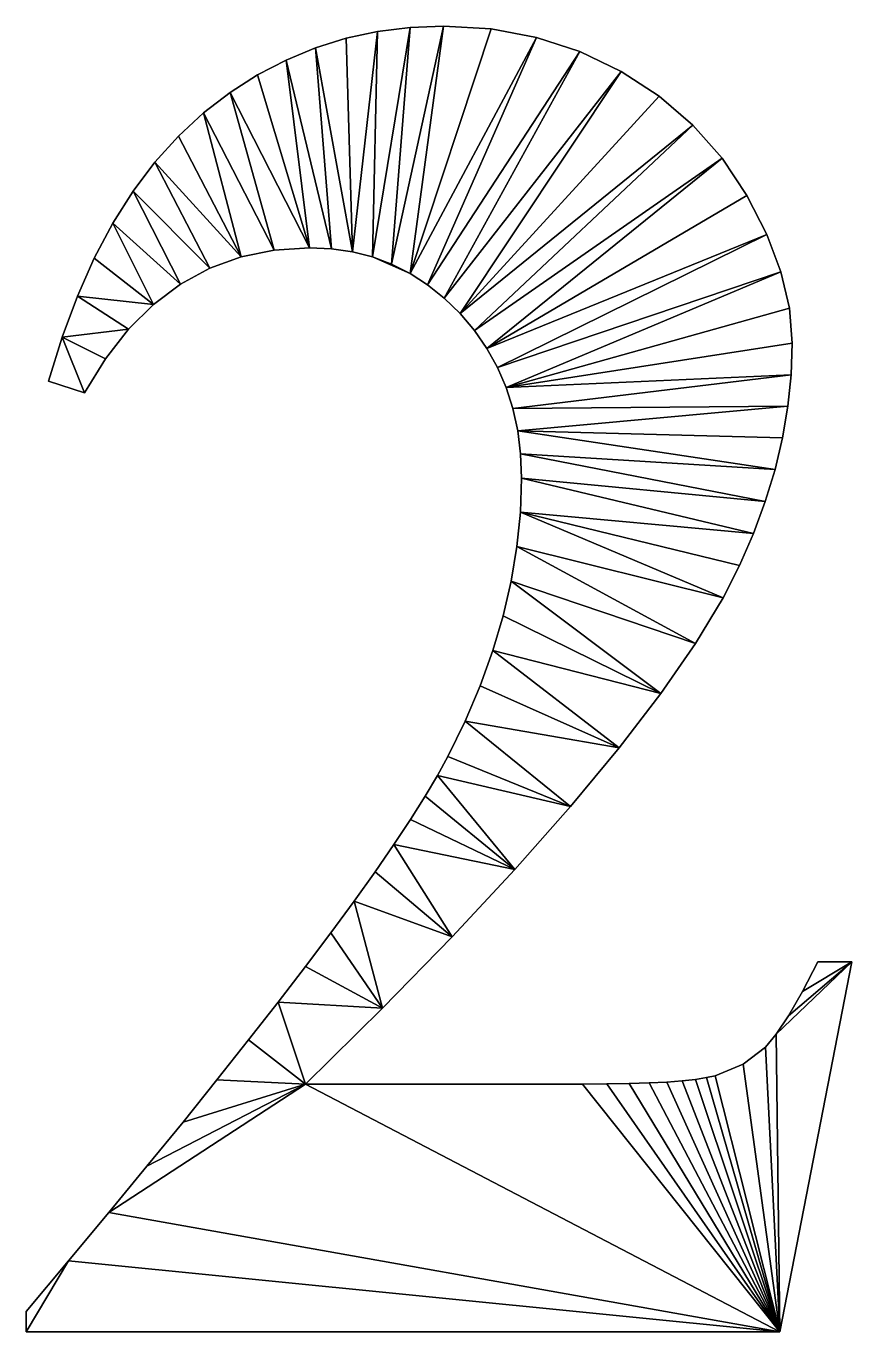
# Model space of a CAD drawing. Header units: metres. Extents: x 0.034 to 0.636, y 0 to 0.952.
import ezdxf

# ---------------------------------------------------------------- set-up
doc = ezdxf.new("R2010")
doc.units = ezdxf.units.M

msp = doc.modelspace()

# ---------------------------------------------------------------- meshes
at = {"layer": 'Armanisoft_0', "linetype": 'CONTINUOUS'}
mesh = msp.add_polyface(dxfattribs=at)
corners = [(0.338664, 0.951982), (0.31425, 0.771694), (0.300851, 0.778427), (0.314239, 0.950993), (0.373359, 0.949916), (0.406512, 0.943718), (0.327025, 0.763465), (0.438124, 0.933389), (0.339178, 0.75374), (0.468195, 0.918928), (0.350707, 0.742519), (0.4959, 0.900876), (0.520418, 0.879774), (0.361224, 0.730168), (0.541748, 0.855623), (0.559891, 0.828422), (0.370339, 0.717054), (0.574371, 0.800147), (0.338664, 0.951982, 0.229421), (0.300851, 0.778427, 0.229421), (0.31425, 0.771694, 0.229421), (0.314239, 0.950993, 0.229421), (0.373359, 0.949916, 0.229421), (0.406512, 0.943718, 0.229421), (0.327025, 0.763465, 0.229421), (0.438124, 0.933389, 0.229421), (0.339178, 0.75374, 0.229421), (0.468195, 0.918928, 0.229421), (0.350707, 0.742519, 0.229421), (0.4959, 0.900876, 0.229421), (0.520418, 0.879774, 0.229421), (0.361224, 0.730168, 0.229421), (0.541748, 0.855623, 0.229421), (0.559891, 0.828422, 0.229421), (0.370339, 0.717054, 0.229421), (0.574371, 0.800147, 0.229421), (0.314239, 0.950993), (0.290543, 0.948028), (0.290543, 0.948028, 0.229421), (0.314239, 0.950993, 0.229421), (0.338664, 0.951982), (0.338664, 0.951982, 0.229421), (0.373359, 0.949916), (0.373359, 0.949916, 0.229421), (0.406512, 0.943718), (0.406512, 0.943718, 0.229421), (0.438124, 0.933389), (0.438124, 0.933389, 0.229421), (0.468195, 0.918928), (0.468195, 0.918928, 0.229421), (0.4959, 0.900876), (0.4959, 0.900876, 0.229421), (0.520418, 0.879774), (0.520418, 0.879774, 0.229421), (0.541748, 0.855623), (0.541748, 0.855623, 0.229421), (0.559891, 0.828422), (0.559891, 0.828422, 0.229421), (0.574371, 0.800147), (0.574371, 0.800147, 0.229421), (0.584714, 0.772776), (0.584714, 0.772776, 0.229421)]
mesh.append_faces([[corners[k] for k in face] for face in [(0, 1, 2), (0, 2, 3), (4, 1, 0), (5, 6, 1), (5, 1, 4), (7, 8, 6), (7, 6, 5), (9, 10, 8), (9, 8, 7), (11, 10, 9), (12, 13, 10), (12, 10, 11), (14, 13, 12), (15, 16, 14), (17, 16, 15), (18, 19, 20), (18, 21, 19), (22, 18, 20), (23, 20, 24), (23, 22, 20), (25, 24, 26), (25, 23, 24), (27, 26, 28), (27, 25, 26), (29, 27, 28), (30, 28, 31), (30, 29, 28), (32, 30, 31), (33, 32, 34), (35, 33, 34), (36, 37, 38, 39), (40, 36, 39, 41), (42, 40, 41, 43), (44, 42, 43, 45), (46, 44, 45, 47), (48, 46, 47, 49), (50, 48, 49, 51), (52, 50, 51, 53), (54, 52, 53, 55), (56, 54, 55, 57), (58, 56, 57, 59), (60, 58, 59, 61)]])
mesh = msp.add_polyface(dxfattribs=at)
corners = [(0.128217, 0.852778), (0.168221, 0.775531), (0.112279, 0.831574), (0.145359, 0.871826), (0.190995, 0.783789), (0.163705, 0.88872), (0.215263, 0.788745), (0.183019, 0.903547), (0.241025, 0.790396), (0.203064, 0.916397), (0.223838, 0.92727), (0.256916, 0.789648), (0.245343, 0.936166), (0.272184, 0.787404), (0.267578, 0.943085), (0.290543, 0.948028), (0.286829, 0.783664), (0.314239, 0.950993), (0.300851, 0.778427), (0.128217, 0.852778, 0.229421), (0.112279, 0.831574, 0.229421), (0.168221, 0.775531, 0.229421), (0.145359, 0.871826, 0.229421), (0.190995, 0.783789, 0.229421), (0.163705, 0.88872, 0.229421), (0.215263, 0.788745, 0.229421), (0.183019, 0.903547, 0.229421), (0.241025, 0.790396, 0.229421), (0.203064, 0.916397, 0.229421), (0.223838, 0.92727, 0.229421), (0.256916, 0.789648, 0.229421), (0.245343, 0.936166, 0.229421), (0.272184, 0.787404, 0.229421), (0.267578, 0.943085, 0.229421), (0.290543, 0.948028, 0.229421), (0.286829, 0.783664, 0.229421), (0.314239, 0.950993, 0.229421), (0.300851, 0.778427, 0.229421), (0.112279, 0.831574), (0.097545, 0.808215), (0.097545, 0.808215, 0.229421), (0.112279, 0.831574, 0.229421), (0.128217, 0.852778), (0.128217, 0.852778, 0.229421), (0.145359, 0.871826), (0.145359, 0.871826, 0.229421), (0.163705, 0.88872), (0.163705, 0.88872, 0.229421), (0.183019, 0.903547), (0.183019, 0.903547, 0.229421), (0.203064, 0.916397), (0.203064, 0.916397, 0.229421), (0.223838, 0.92727), (0.223838, 0.92727, 0.229421), (0.245343, 0.936166), (0.245343, 0.936166, 0.229421), (0.267578, 0.943085), (0.267578, 0.943085, 0.229421), (0.290543, 0.948028), (0.290543, 0.948028, 0.229421)]
mesh.append_faces([[corners[k] for k in face] for face in [(0, 1, 2), (3, 4, 0), (5, 6, 4), (5, 4, 3), (7, 8, 6), (7, 6, 5), (9, 8, 7), (10, 11, 8), (10, 8, 9), (12, 13, 11), (12, 11, 10), (14, 13, 12), (15, 16, 13), (15, 13, 14), (17, 18, 16), (17, 16, 15), (19, 20, 21), (22, 19, 23), (24, 23, 25), (24, 22, 23), (26, 25, 27), (26, 24, 25), (28, 26, 27), (29, 27, 30), (29, 28, 27), (31, 30, 32), (31, 29, 30), (33, 31, 32), (34, 32, 35), (34, 33, 32), (36, 35, 37), (36, 34, 35), (38, 39, 40, 41), (42, 38, 41, 43), (44, 42, 43, 45), (46, 44, 45, 47), (48, 46, 47, 49), (50, 48, 49, 51), (52, 50, 51, 53), (54, 52, 53, 55), (56, 54, 55, 57), (58, 56, 57, 59)]])
mesh = msp.add_polyface(dxfattribs=at)
corners = [(0.286829, 0.783664), (0.300851, 0.778427), (0.31425, 0.771694), (0.060572, 0.725206), (0.108865, 0.730934), (0.092068, 0.709461), (0.076766, 0.684685), (0.050656, 0.693226), (0.071692, 0.755031), (0.127156, 0.749103), (0.084016, 0.782701), (0.097545, 0.808215), (0.146941, 0.763969), (0.112279, 0.831574), (0.168221, 0.775531), (0.128217, 0.852778), (0.190995, 0.783789), (0.286829, 0.783664, 0.229421), (0.31425, 0.771694, 0.229421), (0.300851, 0.778427, 0.229421), (0.060572, 0.725206, 0.229421), (0.092068, 0.709461, 0.229421), (0.108865, 0.730934, 0.229421), (0.076766, 0.684685, 0.229421), (0.050656, 0.693226, 0.229421), (0.071692, 0.755031, 0.229421), (0.127156, 0.749103, 0.229421), (0.084016, 0.782701, 0.229421), (0.097545, 0.808215, 0.229421), (0.146941, 0.763969, 0.229421), (0.112279, 0.831574, 0.229421), (0.168221, 0.775531, 0.229421), (0.128217, 0.852778, 0.229421), (0.190995, 0.783789, 0.229421), (0.286829, 0.783664), (0.300851, 0.778427), (0.300851, 0.778427, 0.229421), (0.286829, 0.783664, 0.229421), (0.272184, 0.787404), (0.272184, 0.787404, 0.229421), (0.256916, 0.789648), (0.256916, 0.789648, 0.229421), (0.241025, 0.790396), (0.241025, 0.790396, 0.229421), (0.215263, 0.788745), (0.215263, 0.788745, 0.229421), (0.190995, 0.783789), (0.190995, 0.783789, 0.229421), (0.168221, 0.775531), (0.168221, 0.775531, 0.229421), (0.146941, 0.763969), (0.146941, 0.763969, 0.229421), (0.127156, 0.749103), (0.127156, 0.749103, 0.229421), (0.108865, 0.730934), (0.108865, 0.730934, 0.229421), (0.092068, 0.709461), (0.092068, 0.709461, 0.229421), (0.076766, 0.684685), (0.076766, 0.684685, 0.229421), (0.050656, 0.693226), (0.050656, 0.693226, 0.229421), (0.060572, 0.725206), (0.060572, 0.725206, 0.229421), (0.071692, 0.755031), (0.071692, 0.755031, 0.229421), (0.084016, 0.782701), (0.084016, 0.782701, 0.229421), (0.097545, 0.808215), (0.097545, 0.808215, 0.229421)]
mesh.append_faces([[corners[k] for k in face] for face in [(0, 1, 2), (3, 4, 5), (3, 5, 6), (3, 6, 7), (8, 9, 4), (8, 4, 3), (10, 9, 8), (11, 12, 9), (11, 9, 10), (13, 14, 12), (13, 12, 11), (15, 16, 14), (17, 18, 19), (20, 21, 22), (20, 23, 21), (20, 24, 23), (25, 22, 26), (25, 20, 22), (27, 25, 26), (28, 26, 29), (28, 27, 26), (30, 29, 31), (30, 28, 29), (32, 31, 33), (34, 35, 36, 37), (38, 34, 37, 39), (40, 38, 39, 41), (42, 40, 41, 43), (44, 42, 43, 45), (46, 44, 45, 47), (48, 46, 47, 49), (50, 48, 49, 51), (52, 50, 51, 53), (54, 52, 53, 55), (56, 54, 55, 57), (58, 56, 57, 59), (60, 58, 59, 61), (62, 60, 61, 63), (64, 62, 63, 65), (66, 64, 65, 67), (68, 66, 67, 69)]])
mesh = msp.add_polyface(dxfattribs=at)
corners = [(0.541748, 0.855623), (0.370339, 0.717054), (0.361224, 0.730168), (0.574371, 0.800147), (0.378051, 0.703177), (0.584714, 0.772776), (0.384361, 0.688537), (0.590919, 0.746308), (0.592988, 0.720743), (0.592201, 0.697842), (0.389269, 0.673135), (0.58984, 0.67486), (0.392775, 0.656969), (0.585905, 0.651797), (0.580397, 0.628653), (0.394878, 0.640041), (0.541748, 0.855623, 0.229421), (0.361224, 0.730168, 0.229421), (0.370339, 0.717054, 0.229421), (0.574371, 0.800147, 0.229421), (0.378051, 0.703177, 0.229421), (0.584714, 0.772776, 0.229421), (0.384361, 0.688537, 0.229421), (0.590919, 0.746308, 0.229421), (0.592988, 0.720743, 0.229421), (0.592201, 0.697842, 0.229421), (0.389269, 0.673135, 0.229421), (0.58984, 0.67486, 0.229421), (0.392775, 0.656969, 0.229421), (0.585905, 0.651797, 0.229421), (0.580397, 0.628653, 0.229421), (0.394878, 0.640041, 0.229421), (0.392775, 0.656969), (0.394878, 0.640041), (0.394878, 0.640041, 0.229421), (0.392775, 0.656969, 0.229421), (0.389269, 0.673135), (0.389269, 0.673135, 0.229421), (0.384361, 0.688537), (0.384361, 0.688537, 0.229421), (0.378051, 0.703177), (0.378051, 0.703177, 0.229421), (0.370339, 0.717054), (0.370339, 0.717054, 0.229421), (0.361224, 0.730168), (0.361224, 0.730168, 0.229421), (0.350707, 0.742519), (0.350707, 0.742519, 0.229421), (0.339178, 0.75374), (0.339178, 0.75374, 0.229421), (0.327025, 0.763465), (0.327025, 0.763465, 0.229421), (0.31425, 0.771694), (0.31425, 0.771694, 0.229421), (0.300851, 0.778427), (0.300851, 0.778427, 0.229421), (0.590919, 0.746308), (0.584714, 0.772776), (0.584714, 0.772776, 0.229421), (0.590919, 0.746308, 0.229421), (0.592988, 0.720743), (0.592988, 0.720743, 0.229421), (0.592201, 0.697842), (0.592201, 0.697842, 0.229421), (0.58984, 0.67486), (0.58984, 0.67486, 0.229421), (0.585905, 0.651797), (0.585905, 0.651797, 0.229421)]
mesh.append_faces([[corners[k] for k in face] for face in [(0, 1, 2), (3, 4, 1), (5, 6, 4), (5, 4, 3), (7, 6, 5), (8, 6, 7), (9, 10, 6), (9, 6, 8), (11, 12, 10), (11, 10, 9), (13, 12, 11), (14, 15, 12), (14, 12, 13), (16, 17, 18), (19, 18, 20), (21, 20, 22), (21, 19, 20), (23, 21, 22), (24, 23, 22), (25, 22, 26), (25, 24, 22), (27, 26, 28), (27, 25, 26), (29, 27, 28), (30, 28, 31), (30, 29, 28), (32, 33, 34, 35), (36, 32, 35, 37), (38, 36, 37, 39), (40, 38, 39, 41), (42, 40, 41, 43), (44, 42, 43, 45), (46, 44, 45, 47), (48, 46, 47, 49), (50, 48, 49, 51), (52, 50, 51, 53), (54, 52, 53, 55), (56, 57, 58, 59), (60, 56, 59, 61), (62, 60, 61, 63), (64, 62, 63, 65), (66, 64, 65, 67)]])
mesh = msp.add_polyface(dxfattribs=at)
corners = [(0.573314, 0.605428), (0.395579, 0.622349), (0.394878, 0.640041), (0.580397, 0.628653), (0.564658, 0.582121), (0.39474, 0.59751), (0.554427, 0.558733), (0.542623, 0.535264), (0.392221, 0.572522), (0.522468, 0.501894), (0.388023, 0.547387), (0.497197, 0.465394), (0.374589, 0.496673), (0.382146, 0.522104), (0.466809, 0.425762), (0.365353, 0.471094), (0.431305, 0.383), (0.354439, 0.445367), (0.573314, 0.605428, 0.229421), (0.394878, 0.640041, 0.229421), (0.395579, 0.622349, 0.229421), (0.580397, 0.628653, 0.229421), (0.564658, 0.582121, 0.229421), (0.39474, 0.59751, 0.229421), (0.554427, 0.558733, 0.229421), (0.542623, 0.535264, 0.229421), (0.392221, 0.572522, 0.229421), (0.522468, 0.501894, 0.229421), (0.388023, 0.547387, 0.229421), (0.497197, 0.465394, 0.229421), (0.382146, 0.522104, 0.229421), (0.374589, 0.496673, 0.229421), (0.466809, 0.425762, 0.229421), (0.365353, 0.471094, 0.229421), (0.354439, 0.445367, 0.229421), (0.431305, 0.383, 0.229421), (0.580397, 0.628653), (0.585905, 0.651797), (0.585905, 0.651797, 0.229421), (0.580397, 0.628653, 0.229421), (0.573314, 0.605428), (0.573314, 0.605428, 0.229421), (0.564658, 0.582121), (0.564658, 0.582121, 0.229421), (0.554427, 0.558733), (0.554427, 0.558733, 0.229421), (0.542623, 0.535264), (0.542623, 0.535264, 0.229421), (0.522468, 0.501894), (0.522468, 0.501894, 0.229421), (0.497197, 0.465394), (0.497197, 0.465394, 0.229421), (0.466809, 0.425762), (0.466809, 0.425762, 0.229421), (0.431305, 0.383), (0.431305, 0.383, 0.229421), (0.390684, 0.337106), (0.390684, 0.337106, 0.229421), (0.636433, 0.269817), (0.611491, 0.269817), (0.611491, 0.269817, 0.229421), (0.636433, 0.269817, 0.229421)]
mesh.append_faces([[corners[k] for k in face] for face in [(0, 1, 2), (0, 2, 3), (4, 5, 1), (4, 1, 0), (6, 5, 4), (7, 8, 5), (7, 5, 6), (9, 10, 8), (9, 8, 7), (11, 12, 13), (11, 13, 10), (11, 10, 9), (14, 15, 12), (14, 12, 11), (16, 17, 14), (18, 19, 20), (18, 21, 19), (22, 20, 23), (22, 18, 20), (24, 22, 23), (25, 23, 26), (25, 24, 23), (27, 26, 28), (27, 25, 26), (29, 30, 31), (29, 28, 30), (29, 27, 28), (32, 33, 34), (32, 31, 33), (32, 29, 31), (35, 32, 34), (36, 37, 38, 39), (40, 36, 39, 41), (42, 40, 41, 43), (44, 42, 43, 45), (46, 44, 45, 47), (48, 46, 47, 49), (50, 48, 49, 51), (52, 50, 51, 53), (54, 52, 53, 55), (56, 54, 55, 57), (58, 59, 60, 61)]])
mesh = msp.add_polyface(dxfattribs=at)
corners = [(0.466809, 0.425762), (0.354439, 0.445367), (0.365353, 0.471094), (0.431305, 0.383), (0.334346, 0.405748), (0.341845, 0.419492), (0.390684, 0.337106), (0.302472, 0.355284), (0.31466, 0.373644), (0.325285, 0.390466), (0.344948, 0.288082), (0.273408, 0.313947), (0.288722, 0.335385), (0.294094, 0.235927), (0.256531, 0.290971), (0.431305, 0.383, 0.229421), (0.341845, 0.419492, 0.229421), (0.334346, 0.405748, 0.229421), (0.354439, 0.445367, 0.229421), (0.390684, 0.337106, 0.229421), (0.31466, 0.373644, 0.229421), (0.302472, 0.355284, 0.229421), (0.325285, 0.390466, 0.229421), (0.344948, 0.288082, 0.229421), (0.288722, 0.335385, 0.229421), (0.273408, 0.313947, 0.229421), (0.294094, 0.235927, 0.229421), (0.256531, 0.290971, 0.229421), (0.238091, 0.266455, 0.229421), (0.256531, 0.290971), (0.238091, 0.266455), (0.238091, 0.266455, 0.229421), (0.256531, 0.290971, 0.229421), (0.273408, 0.313947), (0.273408, 0.313947, 0.229421), (0.288722, 0.335385), (0.288722, 0.335385, 0.229421), (0.302472, 0.355284), (0.302472, 0.355284, 0.229421), (0.31466, 0.373644), (0.31466, 0.373644, 0.229421), (0.325285, 0.390466), (0.325285, 0.390466, 0.229421), (0.334346, 0.405748), (0.334346, 0.405748, 0.229421), (0.341845, 0.419492), (0.341845, 0.419492, 0.229421), (0.354439, 0.445367), (0.354439, 0.445367, 0.229421), (0.365353, 0.471094), (0.365353, 0.471094, 0.229421), (0.374589, 0.496673), (0.374589, 0.496673, 0.229421), (0.382146, 0.522104), (0.382146, 0.522104, 0.229421), (0.388023, 0.547387), (0.388023, 0.547387, 0.229421), (0.392221, 0.572522), (0.392221, 0.572522, 0.229421), (0.39474, 0.59751), (0.39474, 0.59751, 0.229421), (0.395579, 0.622349), (0.395579, 0.622349, 0.229421), (0.394878, 0.640041), (0.394878, 0.640041, 0.229421), (0.344948, 0.288082), (0.390684, 0.337106), (0.390684, 0.337106, 0.229421), (0.344948, 0.288082, 0.229421)]
mesh.append_faces([[corners[k] for k in face] for face in [(0, 1, 2), (3, 4, 5), (3, 5, 1), (6, 7, 8), (6, 8, 9), (6, 9, 4), (6, 4, 3), (10, 11, 12), (10, 12, 7), (10, 7, 6), (13, 14, 11), (13, 11, 10), (15, 16, 17), (15, 18, 16), (19, 20, 21), (19, 22, 20), (19, 17, 22), (19, 15, 17), (23, 24, 25), (23, 21, 24), (23, 19, 21), (26, 27, 28), (26, 25, 27), (26, 23, 25), (29, 30, 31, 32), (33, 29, 32, 34), (35, 33, 34, 36), (37, 35, 36, 38), (39, 37, 38, 40), (41, 39, 40, 42), (43, 41, 42, 44), (45, 43, 44, 46), (47, 45, 46, 48), (49, 47, 48, 50), (51, 49, 50, 52), (53, 51, 52, 54), (55, 53, 54, 56), (57, 55, 56, 58), (59, 57, 58, 60), (61, 59, 60, 62), (63, 61, 62, 64), (65, 66, 67, 68)]])
mesh = msp.add_polyface(dxfattribs=at)
corners = [(0.065244, 0.05176), (0.583974, 0), (0.034299, 0), (0.034299, 0.014934), (0.094625, 0.087047), (0.294094, 0.235927), (0.218088, 0.240401), (0.238091, 0.266455), (0.256531, 0.290971), (0.238125, 0.18064), (0.122444, 0.120796), (0.1487, 0.153005), (0.173392, 0.183676), (0.196521, 0.212808), (0.43999, 0.18064), (0.065244, 0.05176, 0.229421), (0.034299, 0, 0.229421), (0.583974, 0, 0.229421), (0.034299, 0.014934, 0.229421), (0.094625, 0.087047, 0.229421), (0.294094, 0.235927, 0.229421), (0.238091, 0.266455, 0.229421), (0.218088, 0.240401, 0.229421), (0.238125, 0.18064, 0.229421), (0.122444, 0.120796, 0.229421), (0.1487, 0.153005, 0.229421), (0.173392, 0.183676, 0.229421), (0.196521, 0.212808, 0.229421), (0.43999, 0.18064, 0.229421), (0.034299, 0), (0.583974, 0), (0.583974, 0, 0.229421), (0.034299, 0, 0.229421), (0.034299, 0.014934), (0.034299, 0.014934, 0.229421), (0.065244, 0.05176), (0.065244, 0.05176, 0.229421), (0.094625, 0.087047), (0.094625, 0.087047, 0.229421), (0.122444, 0.120796), (0.122444, 0.120796, 0.229421), (0.1487, 0.153005), (0.1487, 0.153005, 0.229421), (0.173392, 0.183676), (0.173392, 0.183676, 0.229421), (0.196521, 0.212808), (0.196521, 0.212808, 0.229421), (0.218088, 0.240401), (0.218088, 0.240401, 0.229421), (0.238091, 0.266455), (0.238091, 0.266455, 0.229421), (0.294094, 0.235927), (0.344948, 0.288082), (0.344948, 0.288082, 0.229421), (0.294094, 0.235927, 0.229421), (0.238125, 0.18064), (0.238125, 0.18064, 0.229421), (0.43999, 0.18064), (0.43999, 0.18064, 0.229421), (0.457797, 0.180736), (0.457797, 0.180736, 0.229421), (0.473973, 0.181025), (0.473973, 0.181025, 0.229421), (0.488518, 0.181505), (0.488518, 0.181505, 0.229421)]
mesh.append_faces([[corners[k] for k in face] for face in [(0, 1, 2), (0, 2, 3), (4, 1, 0), (5, 6, 7), (5, 7, 8), (9, 1, 4), (9, 4, 10), (9, 10, 11), (9, 11, 12), (9, 12, 13), (9, 13, 6), (9, 6, 5), (14, 1, 9), (15, 16, 17), (15, 18, 16), (19, 15, 17), (20, 21, 22), (23, 19, 17), (23, 24, 19), (23, 25, 24), (23, 26, 25), (23, 27, 26), (23, 22, 27), (23, 20, 22), (28, 23, 17), (29, 30, 31, 32), (33, 29, 32, 34), (35, 33, 34, 36), (37, 35, 36, 38), (39, 37, 38, 40), (41, 39, 40, 42), (43, 41, 42, 44), (45, 43, 44, 46), (47, 45, 46, 48), (49, 47, 48, 50), (51, 52, 53, 54), (55, 51, 54, 56), (57, 55, 56, 58), (59, 57, 58, 60), (61, 59, 60, 62), (63, 61, 62, 64)]])
mesh = msp.add_polyface(dxfattribs=at)
corners = [(0.457797, 0.180736), (0.583974, 0), (0.43999, 0.18064), (0.473973, 0.181025), (0.488518, 0.181505), (0.501431, 0.182177), (0.512714, 0.183042), (0.522365, 0.184099), (0.530384, 0.185348), (0.536773, 0.186789), (0.557108, 0.195064), (0.573534, 0.207594), (0.581332, 0.21698), (0.636433, 0.269817), (0.590258, 0.230479), (0.600311, 0.248091), (0.611491, 0.269817), (0.457797, 0.180736, 0.229421), (0.43999, 0.18064, 0.229421), (0.583974, 0, 0.229421), (0.473973, 0.181025, 0.229421), (0.488518, 0.181505, 0.229421), (0.501431, 0.182177, 0.229421), (0.512714, 0.183042, 0.229421), (0.522365, 0.184099, 0.229421), (0.530384, 0.185348, 0.229421), (0.536773, 0.186789, 0.229421), (0.557108, 0.195064, 0.229421), (0.573534, 0.207594, 0.229421), (0.581332, 0.21698, 0.229421), (0.636433, 0.269817, 0.229421), (0.590258, 0.230479, 0.229421), (0.600311, 0.248091, 0.229421), (0.611491, 0.269817, 0.229421), (0.501431, 0.182177), (0.488518, 0.181505), (0.488518, 0.181505, 0.229421), (0.501431, 0.182177, 0.229421), (0.512714, 0.183042), (0.512714, 0.183042, 0.229421), (0.522365, 0.184099), (0.522365, 0.184099, 0.229421), (0.530384, 0.185348), (0.530384, 0.185348, 0.229421), (0.536773, 0.186789), (0.536773, 0.186789, 0.229421), (0.557108, 0.195064), (0.557108, 0.195064, 0.229421), (0.573534, 0.207594), (0.573534, 0.207594, 0.229421), (0.581332, 0.21698), (0.581332, 0.21698, 0.229421), (0.590258, 0.230479), (0.590258, 0.230479, 0.229421), (0.600311, 0.248091), (0.600311, 0.248091, 0.229421), (0.611491, 0.269817), (0.611491, 0.269817, 0.229421), (0.583974, 0), (0.636433, 0.269817), (0.636433, 0.269817, 0.229421), (0.583974, 0, 0.229421)]
mesh.append_faces([[corners[k] for k in face] for face in [(0, 1, 2), (3, 1, 0), (4, 1, 3), (5, 1, 4), (6, 1, 5), (7, 1, 6), (8, 1, 7), (9, 1, 8), (10, 1, 9), (11, 1, 10), (12, 1, 11), (13, 1, 12), (13, 12, 14), (13, 14, 15), (13, 15, 16), (17, 18, 19), (20, 17, 19), (21, 20, 19), (22, 21, 19), (23, 22, 19), (24, 23, 19), (25, 24, 19), (26, 25, 19), (27, 26, 19), (28, 27, 19), (29, 28, 19), (30, 29, 19), (30, 31, 29), (30, 32, 31), (30, 33, 32), (34, 35, 36, 37), (38, 34, 37, 39), (40, 38, 39, 41), (42, 40, 41, 43), (44, 42, 43, 45), (46, 44, 45, 47), (48, 46, 47, 49), (50, 48, 49, 51), (52, 50, 51, 53), (54, 52, 53, 55), (56, 54, 55, 57), (58, 59, 60, 61)]])

doc.saveas('drawing.dxf')
